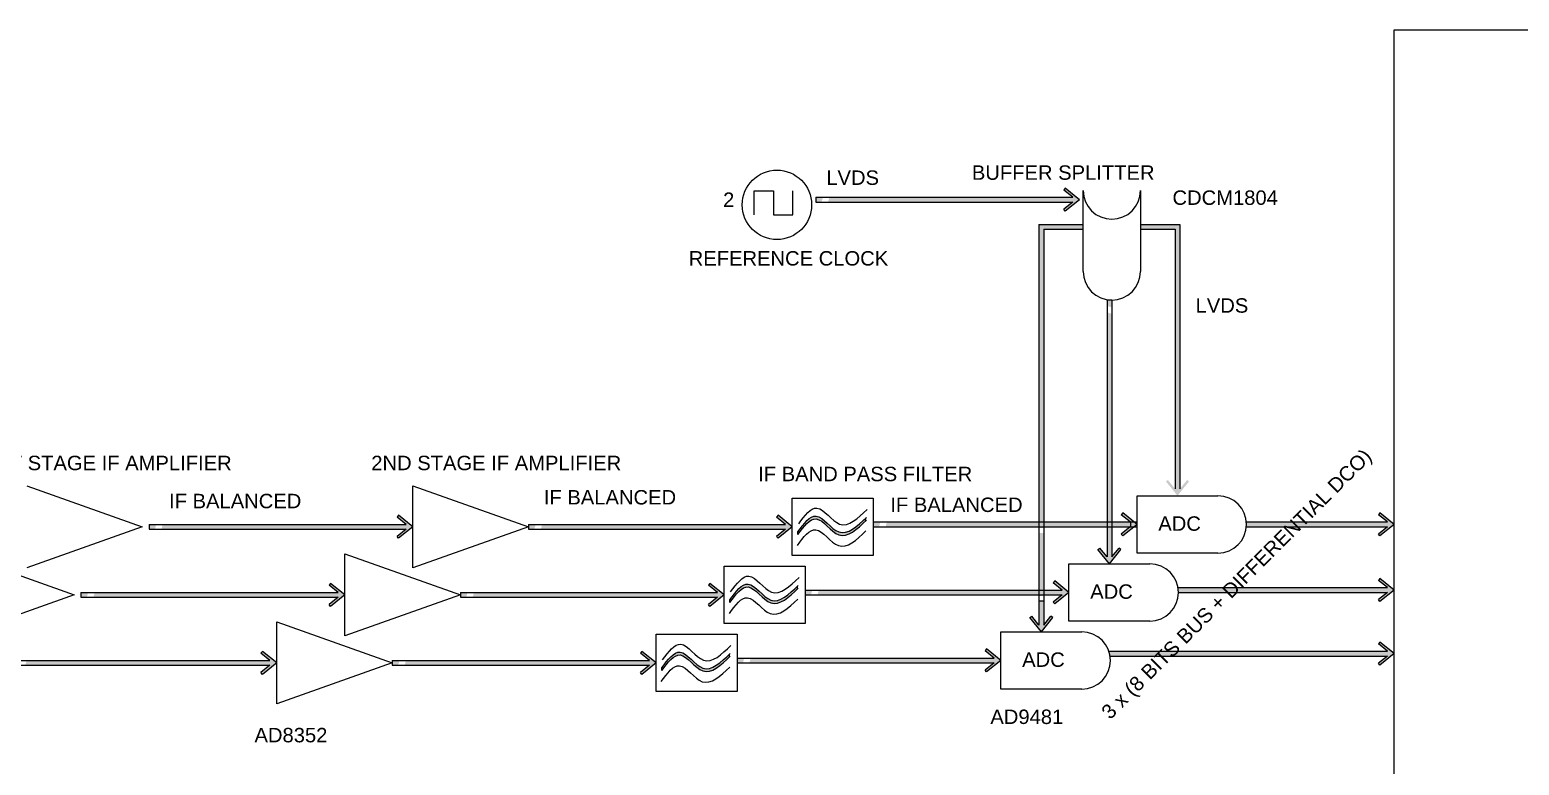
# Model space of a CAD drawing. Header units: millimetres. Extents: x 1966 to 5966, y 1587 to 4387.
# Drawn here: x 3048 to 3717, y 3528 to 3859 of the extents above; entities that cross this region are included whole.
import ezdxf

# ---------------------------------------------------------------- set-up
doc = ezdxf.new("R2010")
doc.units = ezdxf.units.MM
doc.layers.add('Part Number', color=10, linetype='Continuous')
doc.layers.add('Protocol', color=210, linetype='Continuous')
doc.styles.get("Standard").update_dxf_attribs({"font": 'arial.ttf'})

msp = doc.modelspace()

# ---------------------------------------------------------------- hatches: boundary and pattern name
h = msp.add_hatch(color=256)
h.dxf.hatch_style = 1
h.paths.add_polyline_path([(3516.37, 3781.32), (3512.34, 3778.07), (3513.02, 3777.23), (3519.43, 3782.4), (3513.02, 3787.56), (3512.34, 3786.72), (3516.37, 3783.48), (3414.99, 3783.48), (3412.83, 3781.32)])
edge = h.paths.add_edge_path()
edge.add_ellipse((3401.03, 3782.4), major_axis=(3.86, 7.85), ratio=0.636095, start_angle=279.81965, end_angle=294.91894, ccw=False)
edge.add_line((3406.6, 3781.32), (3412.83, 3781.32))
edge.add_line((3412.83, 3781.32), (3414.99, 3783.48))
edge.add_line((3414.99, 3783.48), (3407.18, 3783.48))
edge = h.paths.add_edge_path()
edge.add_line((3401.03, 3783.48), (3401.03, 3781.32))
edge.add_line((3401.03, 3781.32), (3403.59, 3781.32))
edge.add_ellipse((3401.03, 3782.4), major_axis=(1.93, 3.92), ratio=0.636095, start_angle=272.13478, end_angle=302.60381)
edge.add_line((3404.17, 3783.48), (3401.03, 3783.48))
h = msp.add_hatch(color=256)
h.dxf.hatch_style = 1
h.paths.add_polyline_path([(3521.06, 3769.11), (3521.06, 3771.27), (3501.2, 3771.27), (3501.2, 3634.96), (3503.36, 3634.96), (3503.36, 3769.11)])
h.paths.add_polyline_path([(3546.76, 3771.27), (3546.76, 3769.11), (3562.3, 3769.11), (3562.3, 3652.53), (3559.05, 3656.55), (3558.21, 3655.87), (3563.38, 3649.47), (3568.54, 3655.87), (3567.7, 3656.55), (3564.46, 3652.53), (3564.46, 3771.27)])
h.paths.add_polyline_path([(3501.2, 3604.42), (3503.36, 3604.42), (3503.36, 3632.8), (3501.2, 3632.8)])
h = msp.add_hatch(color=256)
h.dxf.hatch_style = 1
h.paths.add_polyline_path([(3531.75, 3621.98), (3528.51, 3626), (3527.67, 3625.33), (3532.83, 3618.92), (3538, 3625.33), (3537.16, 3626), (3533.91, 3621.98), (3533.91, 3723.36), (3531.75, 3725.52)])
edge = h.paths.add_edge_path()
edge.add_ellipse((3532.83, 3737.32), major_axis=(7.85, -3.86), ratio=0.636095, start_angle=279.81965, end_angle=294.91894, ccw=False)
edge.add_line((3531.75, 3731.75), (3531.75, 3725.52))
edge.add_line((3531.75, 3725.52), (3533.91, 3723.36))
edge.add_line((3533.91, 3723.36), (3533.91, 3731.17))
edge = h.paths.add_edge_path()
edge.add_line((3533.91, 3737.32), (3531.75, 3737.32))
edge.add_line((3531.75, 3737.32), (3531.75, 3734.76))
edge.add_ellipse((3532.83, 3737.32), major_axis=(3.92, -1.93), ratio=0.636095, start_angle=272.13478, end_angle=302.60381)
edge.add_line((3533.91, 3734.18), (3533.91, 3737.32))
h = msp.add_hatch(color=0)
h.dxf.hatch_style = 1
h.paths.add_polyline_path([(3660.65, 3578.59), (3654.24, 3583.76), (3653.56, 3582.92), (3657.58, 3579.67), (3532.59, 3579.67, -0.043363), (3533.12, 3577.51), (3657.58, 3577.51), (3653.56, 3574.27), (3654.24, 3573.43)])
h.paths.add_polyline_path([(3565.63, 3544.66), (3685.83, 3664.86), (3676.39, 3674.31), (3556.19, 3554.11)], flags=9)
h = msp.add_hatch(color=0)
h.dxf.hatch_style = 1
h.paths.add_polyline_path([(3660.65, 3607.15), (3654.24, 3612.31), (3653.56, 3611.47), (3657.58, 3608.23), (3563.64, 3608.23, -0.042242), (3563.83, 3606.07), (3657.58, 3606.07), (3653.56, 3602.82), (3654.24, 3601.98)], flags=17)
h.paths.add_polyline_path([(3565.63, 3544.66), (3685.83, 3664.86), (3676.39, 3674.31), (3556.19, 3554.11)], flags=9)
h = msp.add_hatch(color=0)
h.dxf.hatch_style = 1
h.paths.add_polyline_path([(3660.65, 3636.61), (3654.24, 3641.78), (3653.56, 3640.94), (3657.58, 3637.69), (3594.33, 3637.69, -0.042091), (3594.33, 3635.53), (3657.58, 3635.53), (3653.56, 3632.29), (3654.24, 3631.45)], flags=17)
h.paths.add_polyline_path([(3565.63, 3544.66), (3685.83, 3664.86), (3676.39, 3674.31), (3556.19, 3554.11)], flags=9)
h = msp.add_hatch(color=256)
h.dxf.hatch_style = 1
edge = h.paths.add_edge_path()
edge.add_spline(control_points=[(3393.07, 3632.05), (3395.76, 3635.71), (3401.55, 3643.58), (3411.59, 3627.12), (3419.36, 3634.29), (3423.43, 3638.18)], knot_values=[0, 0, 0, 0, 357.115738, 767.845973, 1217.940205, 1217.940205, 1217.940205, 1217.940205], degree=3, periodic=0)
edge.add_line((3423.43, 3638.18), (3423.49, 3639.5))
edge.add_spline(control_points=[(3423.49, 3639.5), (3419.4, 3635.59), (3411.61, 3628.36), (3401.55, 3644.84), (3395.76, 3636.97), (3393.07, 3633.32)], knot_values=[0, 0, 0, 0, 452.11498, 862.845214, 1219.960953, 1219.960953, 1219.960953, 1219.960953], degree=3, periodic=0)
edge.add_line((3393.07, 3633.32), (3393.07, 3632.05))
h = msp.add_hatch(color=256)
h.dxf.hatch_style = 1
h.paths.add_polyline_path([(3217.24, 3634.45), (3213.21, 3631.21), (3213.89, 3630.37), (3220.3, 3635.53), (3213.89, 3640.7), (3213.21, 3639.86), (3217.24, 3636.61), (3115.86, 3636.61), (3113.7, 3634.45)])
edge = h.paths.add_edge_path()
edge.add_ellipse((3101.9, 3635.53), major_axis=(3.86, 7.85), ratio=0.636095, start_angle=279.81965, end_angle=294.91894, ccw=False)
edge.add_line((3107.47, 3634.45), (3113.7, 3634.45))
edge.add_line((3113.7, 3634.45), (3115.86, 3636.61))
edge.add_line((3115.86, 3636.61), (3108.05, 3636.61))
edge = h.paths.add_edge_path()
edge.add_line((3101.9, 3636.61), (3101.9, 3634.45))
edge.add_line((3101.9, 3634.45), (3104.46, 3634.45))
edge.add_ellipse((3101.9, 3635.53), major_axis=(1.93, 3.92), ratio=0.636095, start_angle=272.13478, end_angle=302.60381)
edge.add_line((3105.04, 3636.61), (3101.9, 3636.61))
h = msp.add_hatch(color=256)
h.dxf.hatch_style = 1
h.paths.add_polyline_path([(3387.48, 3634.45), (3383.46, 3631.21), (3384.14, 3630.37), (3390.54, 3635.53), (3384.14, 3640.7), (3383.46, 3639.86), (3387.48, 3636.61), (3286.1, 3636.61), (3283.94, 3634.45)])
edge = h.paths.add_edge_path()
edge.add_ellipse((3272.14, 3635.53), major_axis=(3.86, 7.85), ratio=0.636095, start_angle=279.81965, end_angle=294.91894, ccw=False)
edge.add_line((3277.71, 3634.45), (3283.94, 3634.45))
edge.add_line((3283.94, 3634.45), (3286.1, 3636.61))
edge.add_line((3286.1, 3636.61), (3278.29, 3636.61))
edge = h.paths.add_edge_path()
edge.add_line((3272.14, 3636.61), (3272.14, 3634.45))
edge.add_line((3272.14, 3634.45), (3274.71, 3634.45))
edge.add_ellipse((3272.14, 3635.53), major_axis=(1.93, 3.92), ratio=0.636095, start_angle=272.13478, end_angle=302.60381)
edge.add_line((3275.28, 3636.61), (3272.14, 3636.61))
h = msp.add_hatch(color=256)
h.dxf.hatch_style = 1
h.paths.add_polyline_path([(3542.17, 3635.53), (3538.15, 3632.29), (3538.83, 3631.45), (3545.23, 3636.61), (3538.83, 3641.78), (3538.15, 3640.94), (3542.17, 3637.69), (3440.79, 3637.69), (3438.63, 3635.53)])
edge = h.paths.add_edge_path()
edge.add_ellipse((3426.83, 3636.61), major_axis=(3.86, 7.85), ratio=0.636095, start_angle=279.81965, end_angle=294.91894, ccw=False)
edge.add_line((3432.41, 3635.53), (3438.63, 3635.53))
edge.add_line((3438.63, 3635.53), (3440.79, 3637.69))
edge.add_line((3440.79, 3637.69), (3432.98, 3637.69))
edge = h.paths.add_edge_path()
edge.add_line((3426.83, 3637.69), (3426.83, 3635.53))
edge.add_line((3426.83, 3635.53), (3429.4, 3635.53))
edge.add_ellipse((3426.83, 3636.61), major_axis=(1.93, 3.92), ratio=0.636095, start_angle=272.13478, end_angle=302.60381)
edge.add_line((3429.97, 3637.69), (3426.83, 3637.69))
h = msp.add_hatch(color=256)
h.dxf.hatch_style = 1
h.paths.add_polyline_path([(3186.69, 3603.91), (3182.67, 3600.66), (3183.35, 3599.82), (3189.75, 3604.99), (3183.35, 3610.15), (3182.67, 3609.31), (3186.69, 3606.07), (3085.31, 3606.07), (3083.15, 3603.91)])
edge = h.paths.add_edge_path()
edge.add_ellipse((3071.35, 3604.99), major_axis=(3.86, 7.85), ratio=0.636095, start_angle=279.81965, end_angle=294.91894, ccw=False)
edge.add_line((3076.92, 3603.91), (3083.15, 3603.91))
edge.add_line((3083.15, 3603.91), (3085.31, 3606.07))
edge.add_line((3085.31, 3606.07), (3077.5, 3606.07))
edge = h.paths.add_edge_path()
edge.add_line((3071.35, 3606.07), (3071.35, 3603.91))
edge.add_line((3071.35, 3603.91), (3073.91, 3603.91))
edge.add_ellipse((3071.35, 3604.99), major_axis=(1.93, 3.92), ratio=0.636095, start_angle=272.13478, end_angle=302.60381)
edge.add_line((3074.49, 3606.07), (3071.35, 3606.07))
h = msp.add_hatch(color=256)
h.dxf.hatch_style = 1
h.paths.add_polyline_path([(3356.94, 3603.91), (3352.91, 3600.66), (3353.59, 3599.82), (3360, 3604.99), (3353.59, 3610.15), (3352.91, 3609.31), (3356.94, 3606.07), (3255.55, 3606.07), (3253.39, 3603.91)])
edge = h.paths.add_edge_path()
edge.add_ellipse((3241.59, 3604.99), major_axis=(3.86, 7.85), ratio=0.636095, start_angle=279.81965, end_angle=294.91894, ccw=False)
edge.add_line((3247.17, 3603.91), (3253.39, 3603.91))
edge.add_line((3253.39, 3603.91), (3255.55, 3606.07))
edge.add_line((3255.55, 3606.07), (3247.74, 3606.07))
edge = h.paths.add_edge_path()
edge.add_line((3241.59, 3606.07), (3241.59, 3603.91))
edge.add_line((3241.59, 3603.91), (3244.16, 3603.91))
edge.add_ellipse((3241.59, 3604.99), major_axis=(1.93, 3.92), ratio=0.636095, start_angle=272.13478, end_angle=302.60381)
edge.add_line((3244.73, 3606.07), (3241.59, 3606.07))
h = msp.add_hatch(color=256)
h.dxf.hatch_style = 1
edge = h.paths.add_edge_path()
edge.add_spline(control_points=[(3362.52, 3601.5), (3365.21, 3605.16), (3371, 3613.03), (3381.04, 3596.57), (3388.82, 3603.74), (3392.88, 3607.63)], knot_values=[0, 0, 0, 0, 357.115738, 767.845973, 1217.940205, 1217.940205, 1217.940205, 1217.940205], degree=3, periodic=0)
edge.add_line((3392.88, 3607.63), (3392.94, 3608.95))
edge.add_spline(control_points=[(3392.94, 3608.95), (3388.85, 3605.04), (3381.06, 3597.81), (3371, 3614.3), (3365.21, 3606.43), (3362.52, 3602.77)], knot_values=[0, 0, 0, 0, 452.11498, 862.845214, 1219.960953, 1219.960953, 1219.960953, 1219.960953], degree=3, periodic=0)
edge.add_line((3362.52, 3602.77), (3362.52, 3601.5))
h = msp.add_hatch(color=256)
h.dxf.hatch_style = 1
h.paths.add_polyline_path([(3511.63, 3604.99), (3507.6, 3601.74), (3508.28, 3600.9), (3514.69, 3606.07), (3508.28, 3611.23), (3507.6, 3610.39), (3511.63, 3607.15), (3410.25, 3607.15), (3408.09, 3604.99)])
edge = h.paths.add_edge_path()
edge.add_ellipse((3396.28, 3606.07), major_axis=(3.86, 7.85), ratio=0.636095, start_angle=279.81965, end_angle=294.91894, ccw=False)
edge.add_line((3401.86, 3604.99), (3408.09, 3604.99))
edge.add_line((3408.09, 3604.99), (3410.25, 3607.15))
edge.add_line((3410.25, 3607.15), (3402.44, 3607.15))
edge = h.paths.add_edge_path()
edge.add_line((3396.28, 3607.15), (3396.28, 3604.99))
edge.add_line((3396.28, 3604.99), (3398.85, 3604.99))
edge.add_ellipse((3396.28, 3606.07), major_axis=(1.93, 3.92), ratio=0.636095, start_angle=272.13478, end_angle=302.60381)
edge.add_line((3399.43, 3607.15), (3396.28, 3607.15))
h = msp.add_hatch(color=256)
h.dxf.hatch_style = 1
h.paths.add_polyline_path([(3503.36, 3602.26), (3501.2, 3602.26), (3501.2, 3591.43), (3497.96, 3595.46), (3497.12, 3594.78), (3502.28, 3588.37), (3507.45, 3594.78), (3506.61, 3595.46), (3503.36, 3591.43)])
h = msp.add_hatch(color=256)
h.dxf.hatch_style = 1
edge = h.paths.add_edge_path()
edge.add_spline(control_points=[(3331.97, 3570.95), (3334.67, 3574.61), (3340.46, 3582.48), (3350.5, 3566.03), (3358.27, 3573.2), (3362.34, 3577.08)], knot_values=[0, 0, 0, 0, 357.115738, 767.845973, 1217.940205, 1217.940205, 1217.940205, 1217.940205], degree=3, periodic=0)
edge.add_line((3362.34, 3577.08), (3362.39, 3578.4))
edge.add_spline(control_points=[(3362.39, 3578.4), (3358.3, 3574.5), (3350.51, 3567.27), (3340.46, 3583.75), (3334.67, 3575.88), (3331.97, 3572.22)], knot_values=[0, 0, 0, 0, 452.11498, 862.845214, 1219.960953, 1219.960953, 1219.960953, 1219.960953], degree=3, periodic=0)
edge.add_line((3331.97, 3572.22), (3331.97, 3570.95))
h = msp.add_hatch(color=256)
h.dxf.hatch_style = 1
h.paths.add_polyline_path([(3156.14, 3573.36), (3152.12, 3570.12), (3152.8, 3569.28), (3159.21, 3574.44), (3152.8, 3579.61), (3152.12, 3578.76), (3156.14, 3575.52), (3054.76, 3575.52), (3052.6, 3573.36)])
edge = h.paths.add_edge_path()
edge.add_ellipse((3040.8, 3574.44), major_axis=(3.86, 7.85), ratio=0.636095, start_angle=279.81965, end_angle=294.91894, ccw=False)
edge.add_line((3046.38, 3573.36), (3052.6, 3573.36))
edge.add_line((3052.6, 3573.36), (3054.76, 3575.52))
edge.add_line((3054.76, 3575.52), (3046.95, 3575.52))
edge = h.paths.add_edge_path()
edge.add_line((3040.8, 3575.52), (3040.8, 3573.36))
edge.add_line((3040.8, 3573.36), (3043.37, 3573.36))
edge.add_ellipse((3040.8, 3574.44), major_axis=(1.93, 3.92), ratio=0.636095, start_angle=272.13478, end_angle=302.60381)
edge.add_line((3043.94, 3575.52), (3040.8, 3575.52))
h = msp.add_hatch(color=256)
h.dxf.hatch_style = 1
h.paths.add_polyline_path([(3326.39, 3573.36), (3322.36, 3570.12), (3323.04, 3569.28), (3329.45, 3574.44), (3323.04, 3579.61), (3322.36, 3578.76), (3326.39, 3575.52), (3225.01, 3575.52), (3222.85, 3573.36)])
edge = h.paths.add_edge_path()
edge.add_ellipse((3211.05, 3574.44), major_axis=(3.86, 7.85), ratio=0.636095, start_angle=279.81965, end_angle=294.91894, ccw=False)
edge.add_line((3216.62, 3573.36), (3222.85, 3573.36))
edge.add_line((3222.85, 3573.36), (3225.01, 3575.52))
edge.add_line((3225.01, 3575.52), (3217.2, 3575.52))
edge = h.paths.add_edge_path()
edge.add_line((3211.05, 3575.52), (3211.05, 3573.36))
edge.add_line((3211.05, 3573.36), (3213.61, 3573.36))
edge.add_ellipse((3211.05, 3574.44), major_axis=(1.93, 3.92), ratio=0.636095, start_angle=272.13478, end_angle=302.60381)
edge.add_line((3214.19, 3575.52), (3211.05, 3575.52))
h = msp.add_hatch(color=256)
h.dxf.hatch_style = 1
h.paths.add_polyline_path([(3481.08, 3574.44), (3477.05, 3571.2), (3477.73, 3570.36), (3484.14, 3575.52), (3477.73, 3580.69), (3477.05, 3579.84), (3481.08, 3576.6), (3379.7, 3576.6), (3377.54, 3574.44)])
edge = h.paths.add_edge_path()
edge.add_ellipse((3365.74, 3575.52), major_axis=(3.86, 7.85), ratio=0.636095, start_angle=279.81965, end_angle=294.91894, ccw=False)
edge.add_line((3371.31, 3574.44), (3377.54, 3574.44))
edge.add_line((3377.54, 3574.44), (3379.7, 3576.6))
edge.add_line((3379.7, 3576.6), (3371.89, 3576.6))
edge = h.paths.add_edge_path()
edge.add_line((3365.74, 3576.6), (3365.74, 3574.44))
edge.add_line((3365.74, 3574.44), (3368.3, 3574.44))
edge.add_ellipse((3365.74, 3575.52), major_axis=(1.93, 3.92), ratio=0.636095, start_angle=272.13478, end_angle=302.60381)
edge.add_line((3368.88, 3576.6), (3365.74, 3576.6))

# ---------------------------------------------------------------- linework, layer by layer
at = {"color": 0}
for p, q in [((3660.65, 2519.48), (3660.65, 3858.68)), ((3660.65, 3858.68), (4308.65, 3858.68))]:
    msp.add_line(p, q, dxfattribs=at)
for p, q in [((3373.46, 3775.64), (3373.46, 3786.44)), ((3373.46, 3786.44), (3382.1, 3786.44)), ((3382.1, 3786.44), (3382.1, 3775.64)), ((3390.74, 3775.64), (3390.74, 3786.44)), ((3401.03, 3783.48), (3516.37, 3783.48)), ((3401.03, 3783.48), (3401.03, 3781.32)), ((3513.02, 3787.56), (3512.34, 3786.72)), ((3516.37, 3783.48), (3512.34, 3786.72)), ((3519.43, 3782.4), (3513.02, 3787.56)), ((3521.06, 3750.17), (3521.06, 3786.46)), ((3546.76, 3786.46), (3546.76, 3750.17)), ((3401.03, 3781.32), (3516.37, 3781.32)), ((3516.37, 3781.32), (3512.34, 3778.07)), ((3513.02, 3777.23), (3512.34, 3778.07)), ((3519.43, 3782.4), (3513.02, 3777.23)), ((3382.1, 3775.64), (3390.74, 3775.64)), ((3501.2, 3771.27), (3501.2, 3591.43)), ((3501.2, 3771.27), (3521.06, 3771.27)), ((3546.76, 3771.27), (3564.46, 3771.27)), ((3564.46, 3771.27), (3564.46, 3652.53)), ((3503.36, 3769.11), (3503.36, 3591.43)), ((3503.36, 3769.11), (3521.06, 3769.11)), ((3546.76, 3769.11), (3562.3, 3769.11)), ((3562.3, 3769.11), (3562.3, 3652.53)), ((3531.75, 3737.32), (3531.75, 3621.98)), ((3533.91, 3737.32), (3531.75, 3737.32)), ((3533.91, 3737.32), (3533.91, 3621.98)), ((3047.01, 3653.89), (3098.85, 3635.53)), ((3220.3, 3653.89), (3272.14, 3635.53)), ((3220.3, 3617.17), (3220.3, 3653.89)), ((3545.23, 3649.47), (3581.52, 3649.47)), ((3545.23, 3623.76), (3545.23, 3649.47)), ((3390.54, 3648.39), (3426.83, 3648.39)), ((3390.54, 3622.68), (3390.54, 3648.39)), ((3426.83, 3648.39), (3426.83, 3622.68)), ((3101.9, 3636.61), (3217.24, 3636.61)), ((3101.9, 3636.61), (3101.9, 3634.45)), ((3213.89, 3640.7), (3213.21, 3639.86)), ((3217.24, 3636.61), (3213.21, 3639.86)), ((3220.3, 3635.53), (3213.89, 3640.7)), ((3272.14, 3636.61), (3387.48, 3636.61)), ((3272.14, 3636.61), (3272.14, 3634.45)), ((3384.14, 3640.7), (3383.46, 3639.86)), ((3387.48, 3636.61), (3383.46, 3639.86)), ((3390.54, 3635.53), (3384.14, 3640.7)), ((3423.43, 3638.18), (3423.49, 3639.5)), ((3426.83, 3637.69), (3542.17, 3637.69)), ((3426.83, 3637.69), (3426.83, 3635.53)), ((3538.83, 3641.78), (3538.15, 3640.94)), ((3542.17, 3637.69), (3538.15, 3640.94)), ((3545.23, 3636.61), (3538.83, 3641.78)), ((3545.23, 3636.61), (3538.83, 3631.45)), ((3542.24, 3637.69), (3545.23, 3637.69)), ((3542.24, 3637.69), (3542.24, 3635.53)), ((3594.33, 3637.69), (3657.58, 3637.69)), ((3654.24, 3641.78), (3653.56, 3640.94)), ((3657.58, 3637.69), (3653.56, 3640.94)), ((3660.65, 3636.61), (3654.24, 3641.78)), ((3660.65, 3636.61), (3654.24, 3631.45)), ((3098.85, 3635.53), (3047.01, 3617.17)), ((3101.9, 3634.45), (3217.24, 3634.45)), ((3217.24, 3634.45), (3213.21, 3631.21)), ((3213.89, 3630.37), (3213.21, 3631.21)), ((3220.3, 3635.53), (3213.89, 3630.37)), ((3272.14, 3635.53), (3220.3, 3617.17)), ((3272.14, 3634.45), (3387.48, 3634.45)), ((3387.48, 3634.45), (3383.46, 3631.21)), ((3384.14, 3630.37), (3383.46, 3631.21)), ((3390.54, 3635.53), (3384.14, 3630.37)), ((3393.07, 3632.05), (3393.07, 3633.32)), ((3426.83, 3635.53), (3542.17, 3635.53)), ((3542.17, 3635.53), (3538.15, 3632.29)), ((3538.83, 3631.45), (3538.15, 3632.29)), ((3542.24, 3635.53), (3545.23, 3635.53)), ((3594.33, 3635.53), (3657.58, 3635.53)), ((3657.58, 3635.53), (3653.56, 3632.29)), ((3654.24, 3631.45), (3653.56, 3632.29)), ((3016.46, 3623.35), (3068.3, 3604.99)), ((3189.75, 3623.35), (3241.59, 3604.99)), ((3189.75, 3586.63), (3189.75, 3623.35)), ((3426.83, 3622.68), (3390.54, 3622.68)), ((3527.67, 3625.33), (3528.51, 3626)), ((3532.83, 3618.92), (3527.67, 3625.33)), ((3531.75, 3621.98), (3528.51, 3626)), ((3532.83, 3618.92), (3538, 3625.33)), ((3533.91, 3621.98), (3537.16, 3626)), ((3538, 3625.33), (3537.16, 3626)), ((3581.52, 3623.76), (3545.23, 3623.76)), ((3360, 3617.84), (3396.28, 3617.84)), ((3360, 3592.14), (3360, 3617.84)), ((3396.28, 3617.84), (3396.28, 3592.14)), ((3514.69, 3618.92), (3550.98, 3618.92)), ((3514.69, 3593.22), (3514.69, 3618.92)), ((3183.35, 3610.15), (3182.67, 3609.31)), ((3186.69, 3606.07), (3182.67, 3609.31)), ((3189.75, 3604.99), (3183.35, 3610.15)), ((3353.59, 3610.15), (3352.91, 3609.31)), ((3356.94, 3606.07), (3352.91, 3609.31)), ((3360, 3604.99), (3353.59, 3610.15)), ((3392.88, 3607.63), (3392.94, 3608.95)), ((3508.28, 3611.23), (3507.6, 3610.39)), ((3511.63, 3607.15), (3507.6, 3610.39)), ((3514.69, 3606.07), (3508.28, 3611.23)), ((3654.24, 3612.31), (3653.56, 3611.47)), ((3657.58, 3608.23), (3653.56, 3611.47)), ((3660.65, 3607.15), (3654.24, 3612.31)), ((3068.3, 3604.99), (3016.46, 3586.63)), ((3071.35, 3606.07), (3186.69, 3606.07)), ((3071.35, 3606.07), (3071.35, 3603.91)), ((3071.35, 3603.91), (3186.69, 3603.91)), ((3186.69, 3603.91), (3182.67, 3600.66)), ((3189.75, 3604.99), (3183.35, 3599.82)), ((3241.59, 3604.99), (3189.75, 3586.63)), ((3241.59, 3606.07), (3356.94, 3606.07)), ((3241.59, 3606.07), (3241.59, 3603.91)), ((3241.59, 3603.91), (3356.94, 3603.91)), ((3356.94, 3603.91), (3352.91, 3600.66)), ((3360, 3604.99), (3353.59, 3599.82)), ((3362.52, 3601.5), (3362.52, 3602.77)), ((3396.28, 3607.15), (3511.63, 3607.15)), ((3396.28, 3607.15), (3396.28, 3604.99)), ((3396.28, 3604.99), (3511.63, 3604.99)), ((3501.2, 3602.26), (3503.36, 3602.26)), ((3511.63, 3604.99), (3507.6, 3601.74)), ((3514.69, 3606.07), (3508.28, 3600.9)), ((3563.64, 3608.23), (3657.58, 3608.23)), ((3563.83, 3606.07), (3657.58, 3606.07)), ((3657.58, 3606.07), (3653.56, 3602.82)), ((3654.24, 3601.98), (3653.56, 3602.82)), ((3660.65, 3607.15), (3654.24, 3601.98)), ((3183.35, 3599.82), (3182.67, 3600.66)), ((3353.59, 3599.82), (3352.91, 3600.66)), ((3508.28, 3600.9), (3507.6, 3601.74)), ((3159.21, 3592.8), (3211.05, 3574.44)), ((3159.21, 3556.08), (3159.21, 3592.8)), ((3396.28, 3592.14), (3360, 3592.14)), ((3497.12, 3594.78), (3497.96, 3595.46)), ((3502.28, 3588.37), (3497.12, 3594.78)), ((3501.2, 3591.43), (3497.96, 3595.46)), ((3502.28, 3588.37), (3507.45, 3594.78)), ((3503.36, 3591.43), (3506.61, 3595.46)), ((3507.45, 3594.78), (3506.61, 3595.46)), ((3550.98, 3593.22), (3514.69, 3593.22)), ((3329.45, 3587.29), (3365.74, 3587.29)), ((3329.45, 3561.59), (3329.45, 3587.29)), ((3365.74, 3587.29), (3365.74, 3561.59)), ((3484.14, 3588.37), (3520.43, 3588.37)), ((3484.14, 3562.67), (3484.14, 3588.37)), ((3654.24, 3583.76), (3653.56, 3582.92)), ((3657.58, 3579.67), (3653.56, 3582.92)), ((3660.65, 3578.59), (3654.24, 3583.76)), ((3152.8, 3579.61), (3152.12, 3578.76)), ((3156.14, 3575.52), (3152.12, 3578.76)), ((3159.21, 3574.44), (3152.8, 3579.61)), ((3323.04, 3579.61), (3322.36, 3578.76)), ((3326.39, 3575.52), (3322.36, 3578.76)), ((3329.45, 3574.44), (3323.04, 3579.61)), ((3362.34, 3577.08), (3362.39, 3578.4)), ((3365.74, 3576.6), (3481.08, 3576.6)), ((3365.74, 3576.6), (3365.74, 3574.44)), ((3477.73, 3580.69), (3477.05, 3579.84)), ((3481.08, 3576.6), (3477.05, 3579.84)), ((3484.14, 3575.52), (3477.73, 3580.69)), ((3532.59, 3579.67), (3657.58, 3579.67)), ((3533.12, 3577.51), (3657.58, 3577.51)), ((3657.58, 3577.51), (3653.56, 3574.27)), ((3660.65, 3578.59), (3654.24, 3573.43)), ((3040.8, 3575.52), (3156.14, 3575.52)), ((3040.8, 3573.36), (3156.14, 3573.36)), ((3156.14, 3573.36), (3152.12, 3570.12)), ((3152.8, 3569.28), (3152.12, 3570.12)), ((3159.21, 3574.44), (3152.8, 3569.28)), ((3211.05, 3574.44), (3159.21, 3556.08)), ((3211.05, 3575.52), (3326.39, 3575.52)), ((3211.05, 3575.52), (3211.05, 3573.36)), ((3211.05, 3573.36), (3326.39, 3573.36)), ((3326.39, 3573.36), (3322.36, 3570.12)), ((3323.04, 3569.28), (3322.36, 3570.12)), ((3329.45, 3574.44), (3323.04, 3569.28)), ((3331.97, 3570.95), (3331.97, 3572.22)), ((3365.74, 3574.44), (3481.08, 3574.44)), ((3481.08, 3574.44), (3477.05, 3571.2)), ((3477.73, 3570.36), (3477.05, 3571.2)), ((3484.14, 3575.52), (3477.73, 3570.36)), ((3654.24, 3573.43), (3653.56, 3574.27)), ((3520.43, 3562.67), (3484.14, 3562.67)), ((3365.74, 3561.59), (3329.45, 3561.59))]:
    msp.add_line(p, q)
msp.add_circle((3383.63, 3780.08), 15.58)
for centre, start, end in [((3533.91, 3786.46), 180, 0), ((3533.91, 3750.17), 180, 0), ((3581.52, 3636.61), 270, 90), ((3550.98, 3606.07), 270, 90), ((3520.43, 3575.52), 270, 90)]:
    msp.add_arc(centre, 12.85, start, end)
for points in [[(3393.41, 3636.89), (3401.61, 3643.92), (3411.77, 3636.77), (3424.12, 3643.35)], [(3393.07, 3633.32), (3401.26, 3640.35), (3411.42, 3633.2), (3423.77, 3639.77)], [(3393.07, 3632.05), (3401.26, 3639.08), (3411.42, 3631.93), (3423.77, 3638.5)], [(3392.84, 3627.2), (3401.03, 3634.24), (3411.19, 3627.09), (3423.54, 3633.66)], [(3362.52, 3602.77), (3370.72, 3609.8), (3380.87, 3602.65), (3393.22, 3609.22)], [(3362.87, 3606.34), (3371.06, 3613.38), (3381.22, 3606.23), (3393.57, 3612.8)], [(3362.29, 3596.66), (3370.48, 3603.69), (3380.64, 3596.54), (3392.99, 3603.11)], [(3362.52, 3601.5), (3370.72, 3608.53), (3380.87, 3601.38), (3393.22, 3607.96)], [(3332.32, 3575.8), (3340.52, 3582.83), (3350.67, 3575.68), (3363.02, 3582.25)], [(3331.97, 3572.22), (3340.17, 3579.25), (3350.33, 3572.11), (3362.68, 3578.68)], [(3331.97, 3570.95), (3340.17, 3577.99), (3350.33, 3570.84), (3362.68, 3577.41)], [(3331.74, 3566.11), (3339.94, 3573.14), (3350.1, 3566), (3362.45, 3572.57)]]:
    msp.add_spline(points, degree=3)

# ---------------------------------------------------------------- texts
at = {"char_height": 6.48, "attachment_point": 1}
for s, width, insert in [('BUFFER SPLITTER', 679.412, (3471.11, 3797.8)), ('2', 463.5656, (3359.47, 3785.62)), ('REFERENCE CLOCK', 490.8342, (3344.04, 3759.3)), ('1ST STAGE IF AMPLIFIER ', 679.412, (3028.33, 3667.43)), ('2ND STAGE IF AMPLIFIER ', 679.412, (3201.62, 3667.43)), ('IF BAND PASS FILTER', 529.2017, (3375.22, 3662.48)), ('ADC', 141.6063, (3554.76, 3640.23)), ('ADC', 141.6063, (3524.21, 3609.69)), ('ADC', 141.6063, (3493.67, 3579.14))]:
    msp.add_mtext_dynamic_manual_height_columns(s, width=width, gutter_width=12.5, heights=[0], dxfattribs=dict(at, insert=insert))
at = {"layer": 'Part Number', "char_height": 6.48, "attachment_point": 1}
for s, insert in [('CDCM1804', (3561.13, 3786.55)), ('AD9481', (3479.41, 3553.47)), ('AD8352', (3149.21, 3545.25))]:
    msp.add_mtext_dynamic_manual_height_columns(s, width=798.0646, gutter_width=12.5, heights=[0], dxfattribs=dict(at, insert=insert))
at = {"layer": 'Protocol', "char_height": 6.48, "attachment_point": 1}
for s, insert in [('LVDS', (3405.79, 3795.52)), ('LVDS', (3571.5, 3738.13)), ('IF BALANCED', (3110.88, 3650.34)), ('IF BALANCED', (3279.04, 3652.03)), ('IF BALANCED', (3434.52, 3648.66))]:
    msp.add_mtext_dynamic_manual_height_columns(s, width=758.9438, gutter_width=12.5, heights=[0], dxfattribs=dict(at, insert=insert))
at = {"layer": 'Protocol', "insert": (3528.57, 3553.24), "char_height": 6.48, "attachment_point": 1, "rotation": 45}
msp.add_mtext_dynamic_manual_height_columns('3 x (8 BITS BUS + DIFFERENTIAL DCO)', width=806.0917, gutter_width=12.5, heights=[0], dxfattribs=at)

doc.saveas('drawing.dxf')
